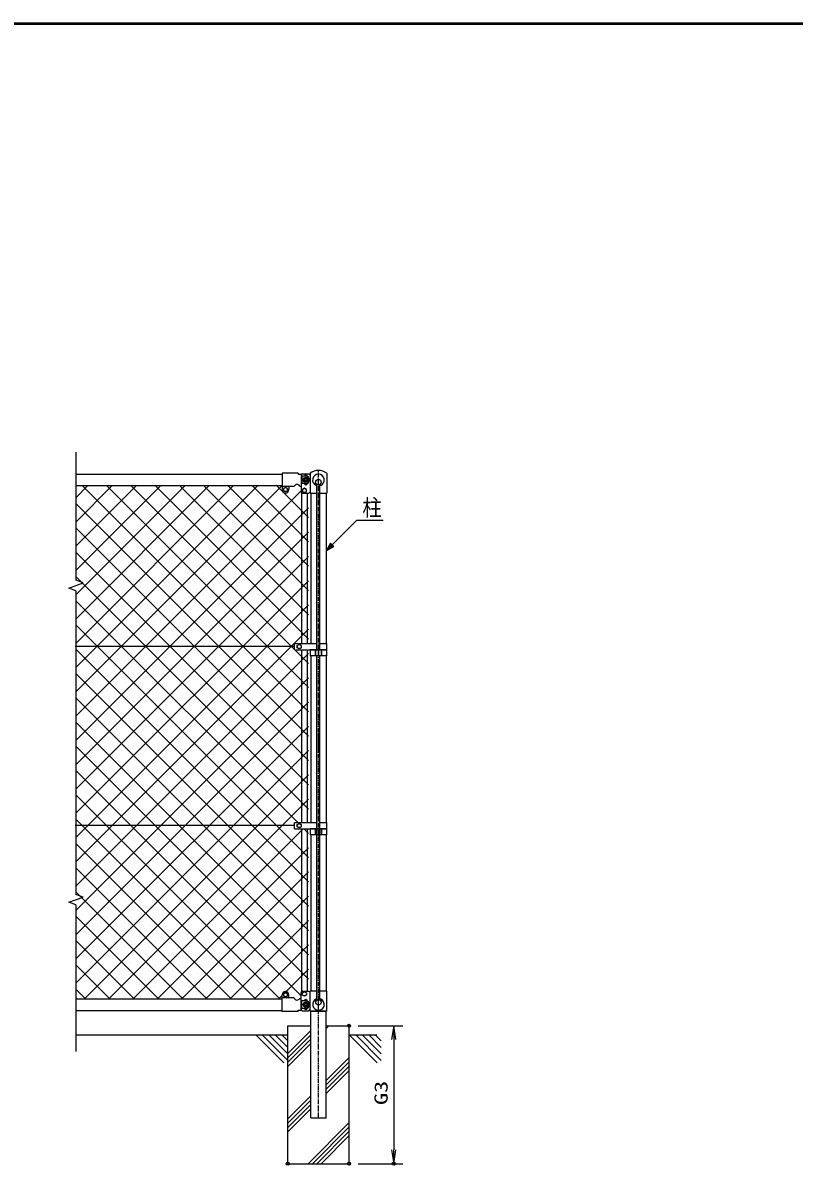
# Model space of a CAD drawing. Units: millimetres, scale not verified. Extents: x -4425 to 4425, y -3150 to 3150.
# Drawn here: x -1404 to 1113, y -814 to 2925 of the extents above; entities that cross this region are included whole.
import ezdxf
from ezdxf.enums import TextEntityAlignment as Align

# ---------------------------------------------------------------- set-up
doc = ezdxf.new("R2010")
doc.units = ezdxf.units.MM
doc.header["$LTSCALE"] = 20
doc.header["$PDMODE"] = 32
doc.header["$PDSIZE"] = 10
doc.linetypes.add('USER1', pattern=[1.125, 0.75, -0.125, 0.125, -0.125])
for name, color, linetype, lineweight in [('0-0_1', 7, 'Continuous', 25), ('0-1_CENTLN-L', 2, 'USER1', 25), ('0-2_0', 7, 'Continuous', 25), ('0-4_WAKU', 7, 'Continuous', 25), ('0-5_11', 4, 'Continuous', 25), ('0-6_13', 7, 'Continuous', 25), ('0-7_DEFPOINTS', 7, 'Continuous', 25), ('0-8_14', 7, 'Continuous', 25)]:
    doc.layers.add(name, color=color, linetype=linetype, lineweight=lineweight)
doc.styles.add('ＭＳ ゴシック', font='')
doc.styles.get('ＭＳ ゴシック').set_extended_font_data('MS Gothic')

# ---------------------------------------------------------------- blocks, each defined once
blk = doc.blocks.new('C9')
at = {"layer": '0-5_11'}
blk.add_line((74009, 72755.4), (75836.8, 70927.7), dxfattribs=at)
blk = doc.blocks.new('C10')
at = {"layer": '0-5_11'}
blk.add_line((74433.3, 72755.4), (76098.1, 71090.7), dxfattribs=at)
blk = doc.blocks.new('C11')
at = {"layer": '0-5_11'}
blk.add_line((74857.6, 72755.4), (76098.1, 71514.9), dxfattribs=at)
blk = doc.blocks.new('C12')
at = {"layer": '0-5_11'}
blk.add_line((75281.8, 72755.4), (76098.1, 71939.2), dxfattribs=at)
blk = doc.blocks.new('C13')
at = {"layer": '0-5_11'}
blk.add_line((75706.1, 72755.4), (76098.1, 72363.5), dxfattribs=at)
blk = doc.blocks.new('DARROWS')
at = {"layer": '0-2_0', "color": 2}
blk.add_line((0, 0), (-19.982, 0), dxfattribs=at)
blk.add_lwpolyline([(-20, -3.333), (0, 0), (-20, 3.333)], dxfattribs=at)

msp = doc.modelspace()

# ---------------------------------------------------------------- linework, layer by layer
at = {"layer": '0-0_1', "color": 4}
for p, q in [((-1231.29, 1524.23), (-1231.29, 1106.95)), ((-1254.78, 1081.3), (-1207.8, 1098.4)), ((-1207.8, 1098.4), (-1231.29, 1106.95)), ((-1231.29, 1072.74), (-1254.78, 1081.3)), ((-1231.29, 1072.74), (-1231.29, 81.95)), ((-1207.8, 73.4), (-1231.29, 81.95)), ((-1254.78, 56.3), (-1207.8, 73.4)), ((-1231.29, 47.74), (-1254.78, 56.3)), ((-1231.29, 47.74), (-1231.29, -430.25)), ((-539.69, -436.87), (-464.69, -361.87)), ((-414.69, -355.73), (-405.54, -346.57)), ((-539.69, -451.02), (-464.69, -376.02)), ((-539.69, -465.16), (-464.69, -390.16)), ((-539.69, -479.3), (-464.69, -404.3)), ((-414.69, -525.43), (-339.69, -450.43)), ((-414.69, -539.58), (-339.69, -464.58)), ((-414.69, -553.72), (-339.69, -478.72)), ((-414.69, -567.86), (-339.69, -492.86)), ((-539.69, -650.44), (-464.69, -575.43)), ((-539.69, -664.58), (-464.69, -589.58)), ((-539.69, -678.72), (-464.69, -603.72)), ((-539.69, -692.86), (-464.69, -617.86)), ((-473.7, -796.57), (-339.69, -662.57)), ((-459.56, -796.57), (-339.69, -676.71)), ((-445.41, -796.57), (-339.69, -690.85)), ((-431.27, -796.57), (-339.69, -704.99))]:
    msp.add_line(p, q, dxfattribs=at)
at = {"layer": '0-0_1'}
for p, q in [((-1231.29, 1453.43), (-558.14, 1453.43)), ((-467.19, 1455.92), (-467.19, 1450.28)), ((-445.16, 1419.28), (-450.28, 1424.4)), ((-412.19, 1455.92), (-412.19, 1390.43)), ((-1231.29, 1415.43), (-558.14, 1415.43)), ((-1231.29, 1296.86), (-1112.72, 1415.43)), ((-1231.29, 1217.66), (-1033.52, 1415.43)), ((-1231.29, 1138.46), (-954.33, 1415.43)), ((-1231.29, 1059.27), (-875.13, 1415.43)), ((-1231.29, 980.07), (-795.94, 1415.43)), ((-1231.29, 900.88), (-716.74, 1415.43)), ((-1231.29, 821.68), (-637.54, 1415.43)), ((-1231.29, 742.48), (-558.35, 1415.43)), ((-1231.29, 1376.05), (-1191.92, 1415.43)), ((-1231.29, 663.29), (-496.34, 1398.24)), ((-472.38, 677.3), (-1210.51, 1415.43)), ((-472.4, 756.52), (-1131.31, 1415.43)), ((-472.43, 835.74), (-1052.11, 1415.43)), ((-472.45, 914.96), (-972.92, 1415.43)), ((-472.48, 994.18), (-893.72, 1415.43)), ((-472.5, 1073.4), (-814.53, 1415.43)), ((-472.53, 1152.62), (-735.33, 1415.43)), ((-472.55, 1231.85), (-656.13, 1415.43)), ((-472.58, 1311.07), (-576.94, 1415.43)), ((-467.19, 1394.58), (-467.19, 1390.43)), ((-467.19, 1390.43), (-444.69, 1390.43)), ((-464.69, 1390.43), (-464.69, 900.23)), ((-444.69, 880.24), (-444.69, 1419.54)), ((-434.69, 880.24), (-434.69, 1419.55)), ((-434.69, 1390.43), (-412.19, 1390.43)), ((-414.69, 1390.43), (-414.69, 900.23)), ((-472.35, 598.08), (-1231.29, 1357.02)), ((-1231.29, 584.09), (-472.59, 1342.79)), ((-472.32, 518.85), (-1231.29, 1277.82)), ((-1231.29, 504.9), (-472.56, 1263.62)), ((-472.3, 439.63), (-1231.29, 1198.62)), ((-1231.29, 425.7), (-472.54, 1184.45)), ((-472.27, 360.41), (-1231.29, 1119.43)), ((-1231.29, 346.5), (-472.51, 1105.28)), ((-507.29, 316.23), (-1231.29, 1040.23)), ((-1231.29, 267.31), (-472.49, 1026.11)), ((-472.22, 201.97), (-1231.29, 961.04)), ((-1231.29, 188.11), (-472.46, 946.94)), ((-517.69, 890.24), (-1233.87, 890.24)), ((-472.2, 122.75), (-1231.29, 881.84)), ((-1231.29, 108.92), (-472.44, 867.77)), ((-464.69, 860.62), (-464.69, 316.23)), ((-444.69, -262.69), (-444.69, 860.62)), ((-434.69, -262.69), (-434.69, 860.62)), ((-414.69, 860.62), (-414.69, 316.23)), ((-472.17, 43.53), (-1231.29, 802.64)), ((-1231.29, 29.72), (-472.41, 788.6)), ((-472.15, -35.7), (-1231.29, 723.45)), ((-1231.29, -49.48), (-472.39, 709.43)), ((-472.12, -114.92), (-1231.29, 644.25)), ((-1231.29, -128.67), (-472.36, 630.26)), ((-472.1, -194.14), (-1231.29, 565.06)), ((-1231.29, -207.87), (-472.34, 551.09)), ((-496.34, -249.09), (-1231.29, 485.86)), ((-1202.81, -258.58), (-472.31, 471.92)), ((-566.05, -258.57), (-1231.29, 406.66)), ((-1123.61, -258.58), (-472.28, 392.75)), ((-517.69, 306.24), (-1233.87, 306.24)), ((-645.25, -258.58), (-1231.29, 327.47)), ((-1044.41, -258.58), (-489.6, 296.24)), ((-472.25, 281.19), (-487.3, 296.24)), ((-464.69, 276.62), (-464.69, -233.57)), ((-414.69, 276.62), (-414.69, -233.57)), ((-724.44, -258.58), (-1231.29, 248.27)), ((-965.22, -258.58), (-472.23, 234.41)), ((-803.64, -258.58), (-1231.29, 169.08)), ((-886.02, -258.58), (-472.21, 155.24)), ((-882.83, -258.58), (-1231.29, 89.88)), ((-806.82, -258.58), (-472.18, 76.06)), ((-962.03, -258.58), (-1231.29, 10.68)), ((-727.63, -258.58), (-472.16, -3.11)), ((-1041.23, -258.58), (-1231.29, -68.51)), ((-648.43, -258.58), (-472.13, -82.28)), ((-1120.42, -258.58), (-1231.29, -147.71)), ((-545.38, -234.72), (-472.11, -161.45)), ((-1199.62, -258.57), (-1231.29, -226.9)), ((-569.23, -258.57), (-558.14, -247.48)), ((-444.69, -233.57), (-467.19, -233.57)), ((-467.19, -237.72), (-467.19, -233.57)), ((-467.19, -299.07), (-467.19, -293.42)), ((-412.19, -299.07), (-467.19, -299.07)), ((-464.69, -646.57), (-464.69, -299.07)), ((-464.69, -299.07), (-414.69, -299.07)), ((-445.23, -262.32), (-450.35, -267.44)), ((-434.22, -262.43), (-429.1, -267.55)), ((-414.69, -646.57), (-414.69, -299.07)), ((-539.69, -346.57), (-464.69, -346.57)), ((-539.69, -796.57), (-539.69, -346.57)), ((-414.69, -346.57), (-339.69, -346.57)), ((-339.69, -796.57), (-339.69, -346.57)), ((-464.69, -646.57), (-414.69, -646.57)), ((-539.69, -796.57), (-339.69, -796.57))]:
    msp.add_line(p, q, dxfattribs=at)
for points in [[(-547.14, 1409.93), (-553.64, 1406.18), (-553.64, 1398.67), (-547.14, 1394.92), (-540.64, 1398.67), (-540.64, 1406.18)], [(-485.64, 1406.93), (-492.14, 1403.18), (-492.14, 1395.67), (-485.64, 1391.92), (-479.14, 1395.67), (-479.14, 1403.18)], [(-547.14, -238.07), (-553.64, -241.82), (-553.64, -249.33), (-547.14, -253.08), (-540.64, -249.33), (-540.64, -241.82)], [(-485.64, -250.08), (-492.14, -246.33), (-492.14, -238.82), (-485.64, -235.07), (-479.14, -238.82), (-479.14, -246.33)]]:
    msp.add_lwpolyline(points, close=True, dxfattribs=at)
at = {"layer": '0-0_1', "color": 4}
for points in [[(-414.72, 1202.55), (-314.7, 1302.54), (-228.31, 1302.53)], [(-397.57, 1225), (-404.81, 1212.45), (-392.26, 1219.7)]]:
    msp.add_lwpolyline(points, dxfattribs=at)
msp.add_lwpolyline([(-400.22, 1227.65), (-414.72, 1202.55), (-389.61, 1217.05)], close=True, dxfattribs=at)
at = {"layer": '0-0_1'}
msp.add_lwpolyline([(-412.19, -299.07), (-412.19, -233.57), (-434.69, -233.57)], dxfattribs=at)
for centre, radius in [((-439.69, 1427.03), 9), ((-439.69, 1427.03), 9), ((-547.14, 1402.43), 6.5), ((-485.64, 1399.43), 6.5), ((-547.14, -245.57), 6.5), ((-485.64, -242.57), 6.5), ((-439.69, -270.17), 9), ((-439.69, -270.18), 9)]:
    msp.add_circle(centre, radius, dxfattribs=at)
for centre, radius, start, end in [((-439.69, 1418.41), 46.52, 53.75964, 126.24247), ((-439.67, 1433.89), 19, 292.92938, 245.65717), ((-446.67, 1418.42), 2, 245.55466, 10.65671), ((-432.67, 1418.41), 2, 169.34322, 276.63275), ((-439.71, -277.04), 19, 112.92847, 65.65711), ((-446.71, -261.56), 2, 349.34329, 96.63318), ((-432.71, -261.57), 2, 65.55457, 190.65678)]:
    msp.add_arc(centre, radius, start, end, dxfattribs=at)
at = {"layer": '0-1_CENTLN-L'}
for p, q in [((-439.69, 543.24), (-439.69, 1464.54)), ((-439.69, -307.69), (-439.69, 613.62)), ((-439.69, -646.57), (-439.69, -254.07))]:
    msp.add_line(p, q, dxfattribs=at)
at = {"layer": '0-2_0'}
for p, q in [((-558.14, 1456.43), (-558.14, 1412.43)), ((-506.34, 1456.43), (-558.14, 1456.43)), ((-496.34, 1452.53), (-496.34, 1414.15)), ((-481.14, 1446.93), (-496.34, 1446.93)), ((-481.14, 1421.93), (-496.34, 1421.93)), ((-493.34, 1446.93), (-493.34, 1421.93)), ((-558.14, 1412.43), (-558.14, 1402.43)), ((-518.88, 1412.43), (-558.14, 1412.43)), ((-536.14, 1412.43), (-536.14, 1402.43)), ((-500.52, 1414.15), (-496.34, 1414.15)), ((-558.14, -255.57), (-558.14, -245.57)), ((-558.14, -299.57), (-558.14, -255.57)), ((-518.88, -255.57), (-558.14, -255.57)), ((-536.14, -255.57), (-536.14, -245.57)), ((-500.52, -257.29), (-496.34, -257.29)), ((-496.34, -295.68), (-496.34, -257.29)), ((-481.14, -265.07), (-496.34, -265.07)), ((-481.14, -290.07), (-496.34, -290.07)), ((-493.34, -290.07), (-493.34, -265.07)), ((-506.34, -299.57), (-558.14, -299.57))]:
    msp.add_line(p, q, dxfattribs=at)
at = {"layer": '0-2_0', "color": 2}
for p, q in [((-496.34, 1449.43), (-496.34, 1395.43)), ((-491.34, 1454.43), (-471.34, 1454.43)), ((-471.34, 1454.43), (-466.34, 1449.43)), ((-466.34, 1449.43), (-466.34, 1395.43)), ((-491.34, 1390.43), (-471.34, 1390.43)), ((-471.34, 1390.43), (-466.34, 1395.43)), ((-496.34, -292.57), (-496.34, -238.57)), ((-491.34, -233.57), (-471.34, -233.57)), ((-471.34, -233.57), (-466.34, -238.57)), ((-466.34, -292.57), (-466.34, -238.57)), ((-491.34, -297.57), (-471.34, -297.57)), ((-471.34, -297.57), (-466.34, -292.57)), ((-194.02, -391.57), (-194.02, -751.57))]:
    msp.add_line(p, q, dxfattribs=at)
at = {"layer": '0-2_0', "color": 1}
for p, q in [((-309.69, -346.57), (-164.02, -346.57)), ((-309.69, -796.57), (-164.02, -796.57))]:
    msp.add_line(p, q, dxfattribs=at)
at = {"layer": '0-2_0'}
for points in [[(-506.34, 1456.43), (-506.34, 1452.53), (-496.34, 1452.53)], [(-506.34, -299.57), (-506.34, -295.68), (-496.34, -295.68)]]:
    msp.add_lwpolyline(points, dxfattribs=at)
for points in [[(-481.14, 1441.93), (-474.65, 1438.18), (-474.65, 1430.68), (-481.14, 1426.93), (-487.64, 1430.68), (-487.64, 1438.18)], [(-481.14, -285.07), (-474.65, -281.32), (-474.65, -273.82), (-481.14, -270.07), (-487.64, -273.82), (-487.64, -281.32)]]:
    msp.add_lwpolyline(points, close=True, dxfattribs=at)
for centre, radius in [((-481.14, 1434.43), 8.5), ((-481.14, 1434.43), 6.5), ((-481.14, 1434.43), 4.25), ((-481.14, 1434.43), 4.25), ((-481.14, 1434.43), 4.25), ((-481.14, 1434.43), 4.25), ((-481.14, 1434.43), 3.59), ((-481.14, -277.57), 8.5), ((-481.14, -277.57), 6.5), ((-481.14, -277.57), 4.25), ((-481.14, -277.57), 4.25), ((-481.14, -277.57), 4.25), ((-481.14, -277.57), 4.25), ((-481.14, -277.57), 3.59)]:
    msp.add_circle(centre, radius, dxfattribs=at)
at = {"layer": '0-2_0', "color": 2}
for centre, start, end in [((-491.34, 1449.43), 90, 180), ((-491.34, 1395.43), 180, 270), ((-491.34, -238.57), 90, 180), ((-491.34, -292.57), 180, 270)]:
    msp.add_arc(centre, 5, start, end, dxfattribs=at)
at = {"layer": '0-2_0'}
for centre, radius, start, end in [((-481.14, 1446.43), 4.25, 356.73321, 173.24367), ((-481.14, 1422.43), 4.25, 186.75633, 3.26679), ((-481.14, 1434.43), 12.5, 270, 90), ((-547.14, 1402.43), 11, 180, 0), ((-509.34, 1409.43), 10, 28.15683, 162.5424), ((-547.14, -245.57), 11, 0, 180), ((-509.34, -252.57), 10, 197.4576, 331.84317), ((-481.14, -265.57), 4.25, 356.73321, 173.24367), ((-481.14, -289.57), 4.25, 186.75633, 3.26679), ((-481.14, -277.57), 12.5, 270, 90)]:
    msp.add_arc(centre, radius, start, end, dxfattribs=at)
at = {"layer": '0-4_WAKU'}
for p, q in [((-4048.09, 2923), (4197.91, 2923)), ((-1231.29, -258.57), (-558.14, -258.57)), ((-1231.29, -296.57), (-558.14, -296.57))]:
    msp.add_line(p, q, dxfattribs=at)
msp.add_lwpolyline([(-4050.09, 2925), (4199.91, 2925), (4199.91, -2925), (-4050.09, -2925)], close=True, dxfattribs=at)
msp.add_lwpolyline([(-4046.09, -2921), (-4046.09, 2921), (4195.91, 2921)], dxfattribs=at)
at = {"layer": '0-5_11', "color": 7}
for p, q in [((-1231.29, -376.57), (-539.69, -376.57)), ((-339.69, -376.57), (-249.24, -376.57))]:
    msp.add_line(p, q, dxfattribs=at)
at = {"layer": '0-6_13'}
for p, q in [((-495.14, 1392.18), (-495.14, 900.23)), ((-476.14, 1390.43), (-476.15, 900.23)), ((-495.14, 880.24), (-495.14, 316.23)), ((-476.15, 880.24), (-476.15, 316.23)), ((-449.45, 880.24), (-449.45, 860.62)), ((-449.45, 863.07), (-449.45, 877.78)), ((-439.64, 880.24), (-439.64, 860.62)), ((-429.83, 880.24), (-429.83, 860.62)), ((-429.83, 863.07), (-429.83, 877.78)), ((-412.67, 860.62), (-412.67, 880.24)), ((-495.14, 296.24), (-495.14, -235.32)), ((-476.15, 296.24), (-476.16, -233.39)), ((-449.45, 296.24), (-449.45, 276.62)), ((-449.45, 279.07), (-449.45, 293.78)), ((-439.64, 296.24), (-439.64, 276.62)), ((-429.83, 296.24), (-429.83, 276.62)), ((-429.83, 279.07), (-429.83, 293.78)), ((-412.67, 276.62), (-412.67, 296.24))]:
    msp.add_line(p, q, dxfattribs=at)
for points in [[(-412.67, 880.24), (-466.62, 880.24), (-466.62, 860.62)], [(-412.67, 860.62), (-437.19, 860.62), (-466.62, 860.62)], [(-412.67, 296.24), (-466.62, 296.24), (-466.62, 276.62)], [(-412.67, 276.62), (-437.19, 276.62), (-466.62, 276.62)]]:
    msp.add_lwpolyline(points, dxfattribs=at)
at = {"layer": '0-7_DEFPOINTS'}
for p in [(-339.69, -346.57), (-539.69, -796.57), (-339.69, -796.57), (-339.69, -796.57), (-194.02, -796.57)]:
    msp.add_point(p, dxfattribs=at)
at = {"layer": '0-8_14'}
for p, q in [((-517.69, 880.24), (-517.69, 900.23)), ((-517.69, 900.23), (-444.69, 900.23)), ((-434.69, 900.23), (-412.19, 900.23)), ((-412.19, 880.24), (-412.19, 900.23)), ((-517.69, 880.24), (-412.19, 880.24)), ((-517.69, 296.24), (-517.69, 316.23)), ((-517.69, 316.23), (-444.69, 316.23)), ((-434.69, 316.23), (-412.19, 316.23)), ((-412.19, 296.24), (-412.19, 316.23)), ((-517.69, 296.24), (-412.19, 296.24))]:
    msp.add_line(p, q, dxfattribs=at)
for points in [[(-502.19, 897.74), (-495.69, 893.99), (-495.69, 886.48), (-502.19, 882.73), (-508.69, 886.48), (-508.69, 893.99)], [(-502.19, 313.74), (-495.69, 309.99), (-495.69, 302.48), (-502.19, 298.73), (-508.69, 302.48), (-508.69, 309.99)]]:
    msp.add_lwpolyline(points, close=True, dxfattribs=at)
for centre in [(-502.19, 890.24), (-502.19, 306.24)]:
    msp.add_circle(centre, 6.5, dxfattribs=at)

# ---------------------------------------------------------------- block references
at = {"layer": '0-2_0', "xscale": 2.25, "yscale": 2.25}
for p, rotation in [((-194.02, -346.57), 90), ((-194.02, -796.57), 270)]:
    msp.add_blockref('DARROWS', p, dxfattribs=dict(at, rotation=rotation))
at = {"layer": '0-2_0', "xscale": 0.05, "yscale": 0.05}
for name, p in [('C9', (-4344.59, -4014.35)), ('C10', (-4344.59, -4014.35)), ('C11', (-4344.59, -4014.35)), ('C12', (-4344.59, -4014.35)), ('C13', (-4344.59, -4014.35)), ('C9', (-4039.59, -4014.35)), ('C10', (-4039.59, -4014.35)), ('C11', (-4039.59, -4014.35)), ('C12', (-4039.59, -4014.35)), ('C13', (-4039.59, -4014.35))]:
    msp.add_blockref(name, p, dxfattribs=at)

# ---------------------------------------------------------------- texts
at = {"layer": '0-0_1', "color": 4, "style": 'ＭＳ ゴシック', "width": 0.85}
msp.add_text('柱', height=54.12, dxfattribs=at).set_placement((-296.08, 1300.65), align=Align.BOTTOM_LEFT)
at = {"layer": '0-2_0', "color": 3, "style": 'ＭＳ ゴシック', "width": 1.35}
msp.add_text('G3', height=43.26, rotation=90, dxfattribs=at).set_placement((-200.69, -605.32), align=Align.BOTTOM_LEFT)

doc.saveas('drawing.dxf')
